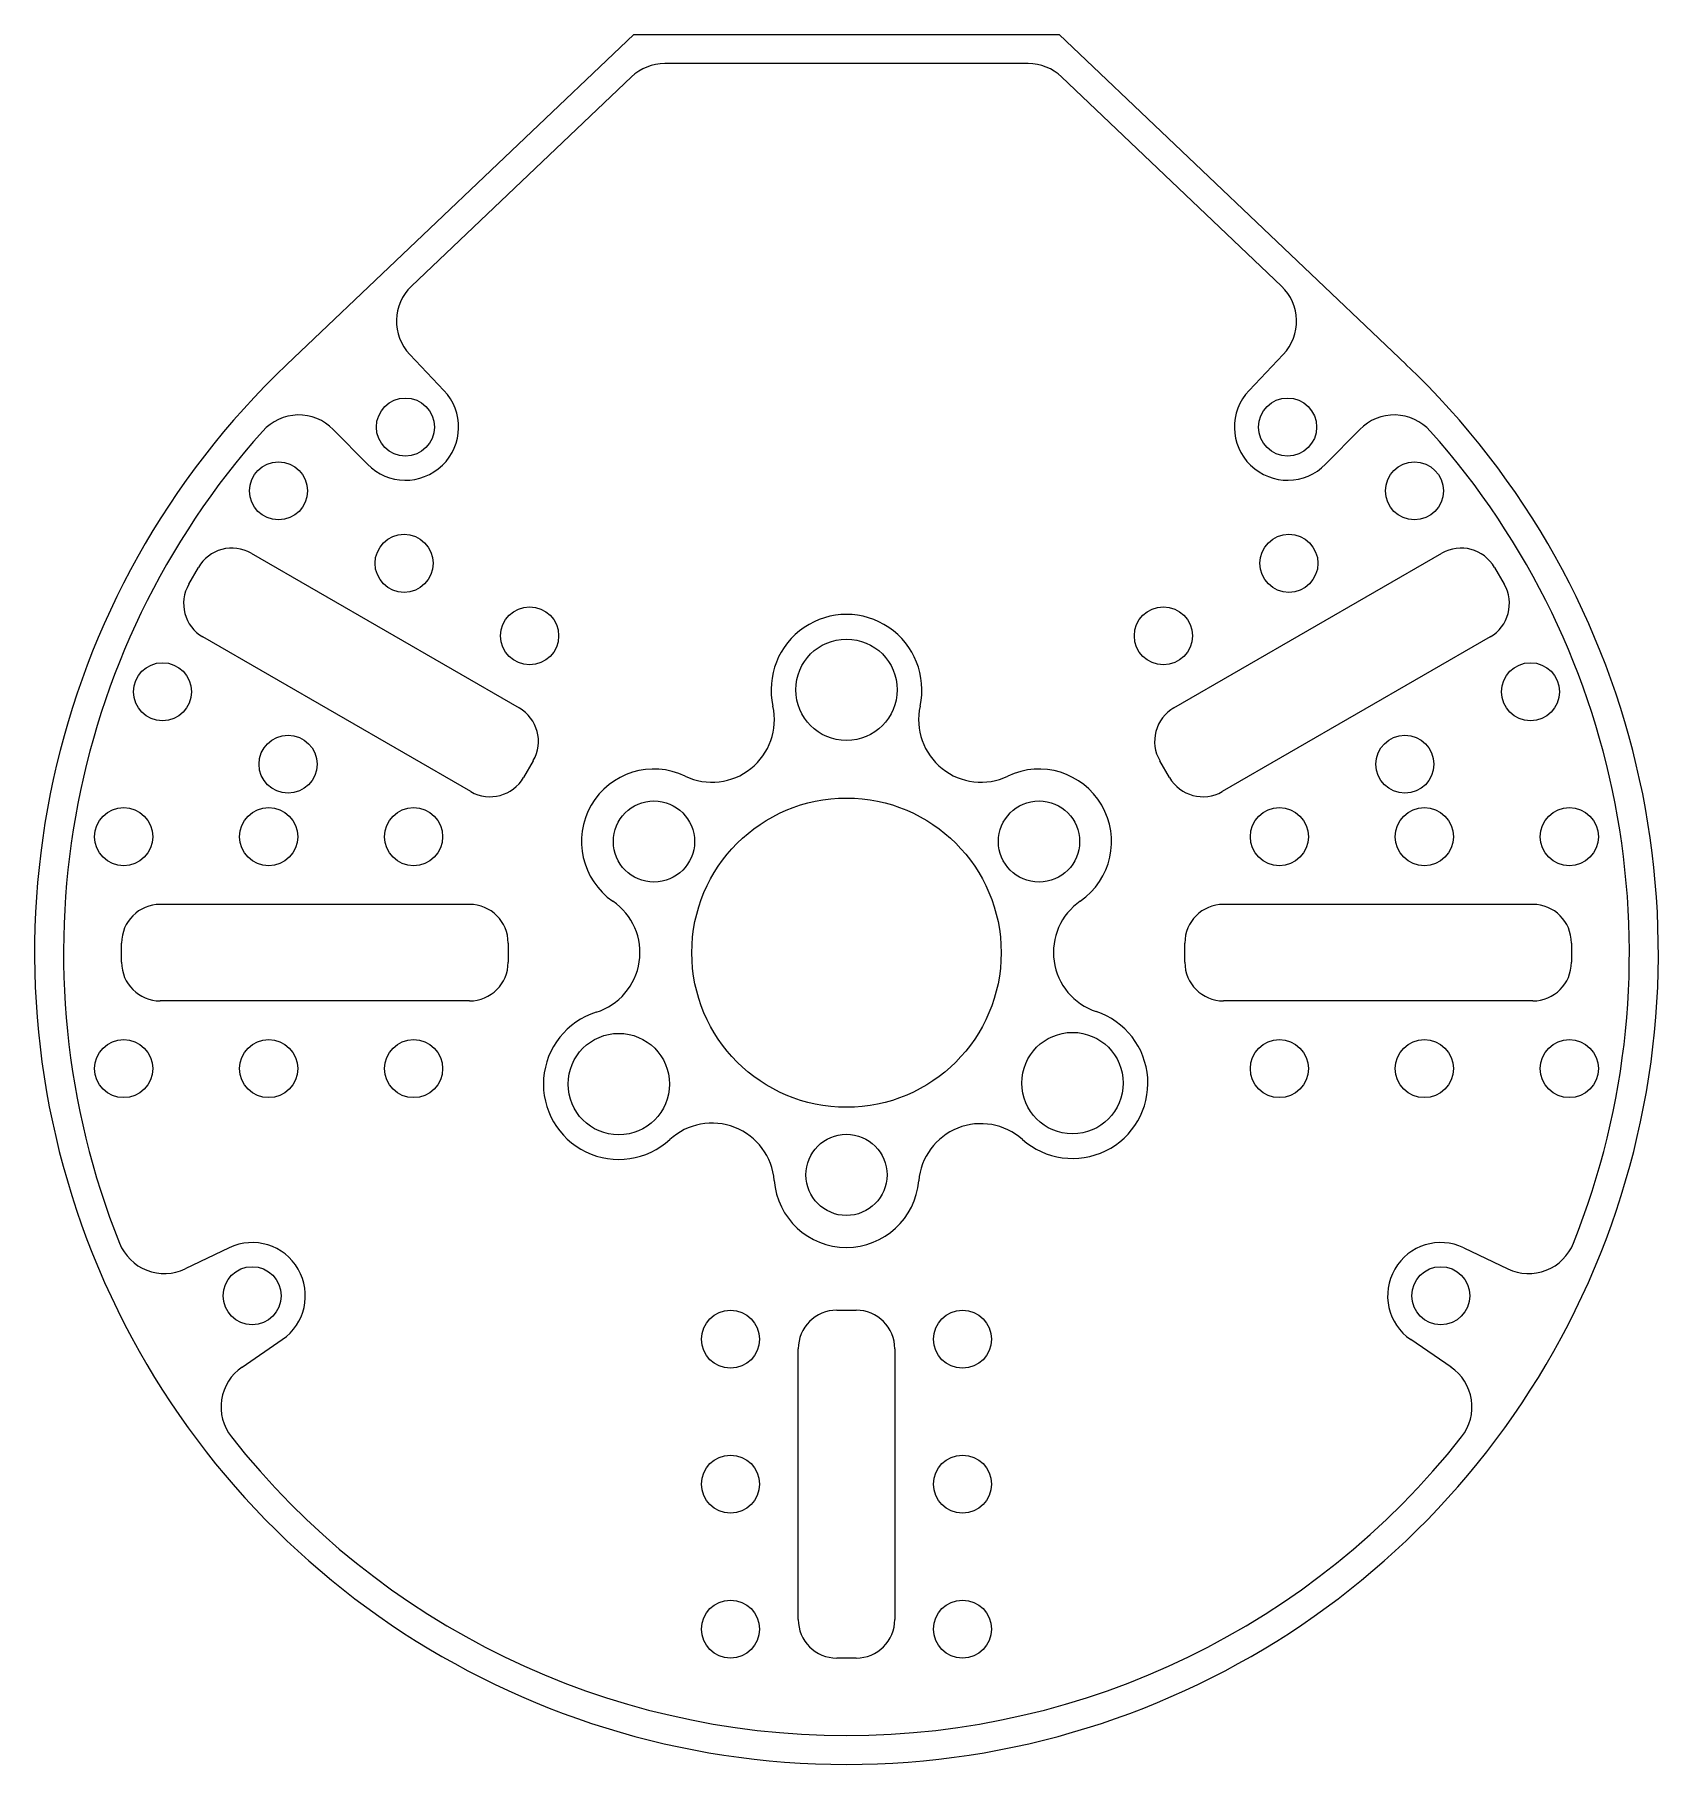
# Model space of a CAD drawing. Header units: inches. Extents: x 4.29 to 7.6, y 2.28 to 5.8.
import ezdxf

# ---------------------------------------------------------------- set-up
doc = ezdxf.new("R2010")
doc.units = ezdxf.units.IN
doc.header["$MEASUREMENT"] = 0
doc.layers.add('VISIBLE', color=7, linetype='Continuous', lineweight=0)

msp = doc.modelspace()

# ---------------------------------------------------------------- linework, layer by layer
at = {"layer": 'VISIBLE'}
for p, q in [((4.8081, 5.1322), (5.5146, 5.8041)), ((5.5146, 5.8041), (6.3807, 5.8041)), ((6.3807, 5.8041), (7.0872, 5.1322)), ((6.3178, 5.7451), (5.5775, 5.7451)), ((5.5097, 5.718), (5.0615, 5.2917)), ((6.8338, 5.2917), (6.3856, 5.718)), ((5.058, 5.1526), (5.1277, 5.0793)), ((6.8373, 5.1526), (6.7676, 5.0793)), ((4.972, 4.9289), (4.9024, 4.9998)), ((6.9233, 4.9289), (6.9929, 4.9998)), ((4.7353, 4.7476), (5.2808, 4.4327)), ((6.6144, 4.4327), (7.16, 4.7476)), ((4.6081, 4.6847), (4.6278, 4.7188)), ((7.2675, 4.7188), (7.2872, 4.6847)), ((5.1824, 4.2622), (4.6369, 4.5772)), ((7.2584, 4.5772), (6.7129, 4.2622)), ((5.3097, 4.3251), (5.29, 4.291)), ((6.6053, 4.291), (6.5856, 4.3251)), ((4.55, 4.0325), (5.1799, 4.0325)), ((6.7154, 4.0325), (7.3453, 4.0325)), ((4.4713, 3.9144), (4.4713, 3.9537)), ((5.2587, 3.9537), (5.2587, 3.9144)), ((6.6366, 3.9144), (6.6366, 3.9537)), ((7.424, 3.9537), (7.424, 3.9144)), ((5.1799, 3.8356), (4.55, 3.8356)), ((7.3453, 3.8356), (6.7154, 3.8356)), ((4.6905, 3.3329), (4.6009, 3.29)), ((7.2047, 3.3329), (7.2944, 3.29)), ((5.928, 3.2057), (5.9673, 3.2057)), ((4.7165, 3.0897), (4.7985, 3.1459)), ((7.1788, 3.0897), (7.0968, 3.1459)), ((5.8492, 2.5758), (5.8492, 3.127)), ((6.0461, 3.127), (6.0461, 2.5758)), ((5.9673, 2.497), (5.928, 2.497))]:
    msp.add_line(p, q, dxfattribs=at)
for centre, radius in [((5.0493, 5.0047), 0.0591), ((6.846, 5.0047), 0.0591), ((4.7908, 4.8747), 0.0591), ((7.1044, 4.8747), 0.0591), ((5.0466, 4.7271), 0.0591), ((6.8487, 4.7271), 0.0591), ((5.3023, 4.5794), 0.0591), ((6.593, 4.5794), 0.0591), ((5.9476, 4.4695), 0.1033), ((4.5546, 4.4655), 0.0591), ((7.3407, 4.4655), 0.0591), ((4.8103, 4.3179), 0.0591), ((7.0849, 4.3179), 0.0591), ((4.4755, 4.1703), 0.0591), ((4.7708, 4.1703), 0.0591), ((5.066, 4.1703), 0.0591), ((5.5555, 4.1604), 0.0827), ((5.9476, 3.934), 0.315), ((6.3397, 4.1604), 0.0827), ((6.8292, 4.1703), 0.0591), ((7.1245, 4.1703), 0.0591), ((7.4198, 4.1703), 0.0591), ((6.4079, 3.6683), 0.1033), ((4.4755, 3.6978), 0.0591), ((4.7708, 3.6978), 0.0591), ((5.066, 3.6978), 0.0591), ((5.4839, 3.6663), 0.1033), ((6.8292, 3.6978), 0.0591), ((7.1245, 3.6978), 0.0591), ((7.4198, 3.6978), 0.0591), ((5.9476, 3.4813), 0.0827), ((4.7372, 3.2352), 0.0591), ((7.158, 3.2352), 0.0591), ((5.7114, 3.1466), 0.0591), ((6.1839, 3.1466), 0.0591), ((5.7114, 2.8514), 0.0591), ((6.1839, 2.8514), 0.0591), ((5.7114, 2.5561), 0.0591), ((6.1839, 2.5561), 0.0591)]:
    msp.add_circle(centre, radius, dxfattribs=at)
for centre, radius, start, end in [((5.5775, 5.6466), 0.0984, 90, 133.563), ((6.3178, 5.6466), 0.0984, 46.437, 90), ((5.1293, 5.2204), 0.0984, 133.563, 223.563), ((6.7659, 5.2204), 0.0984, 316.437, 46.437), ((5.9476, 3.934), 1.6535, 133.563, 46.437), ((5.0493, 5.0047), 0.1083, 224.4429, 43.563), ((6.846, 5.0047), 0.1083, 136.437, 315.5571), ((4.8321, 4.9309), 0.0984, 44.4429, 138.215), ((7.0632, 4.9309), 0.0984, 41.785, 135.5571), ((5.9476, 3.934), 1.5945, 138.215, 201.785), ((5.9476, 3.934), 1.5945, 338.215, 41.785), ((4.6959, 4.6794), 0.0787, 60, 150), ((7.1993, 4.6794), 0.0787, 30, 120), ((4.6763, 4.6453), 0.0787, 150, 240), ((7.219, 4.6453), 0.0787, 300, 30), ((5.9476, 4.4695), 0.1535, 347.4074, 192.5926), ((5.2415, 4.3645), 0.0787, 330, 60), ((5.6738, 4.4083), 0.127, 244.4915, 12.5926), ((6.2215, 4.4083), 0.127, 167.4074, 295.5085), ((6.6538, 4.3645), 0.0787, 120, 210), ((5.5555, 4.1604), 0.1476, 64.4915, 235.5085), ((6.3397, 4.1604), 0.1476, 304.7092, 115.5085), ((5.2218, 4.3304), 0.0787, 240, 330), ((6.6735, 4.3304), 0.0787, 210, 300), ((4.55, 3.9537), 0.0787, 90, 180), ((5.1799, 3.9537), 0.0787, 0, 90), ((5.4, 3.934), 0.127, 287.4074, 55.5085), ((6.4961, 3.9346), 0.127, 124.7092, 251.6767), ((6.7154, 3.9537), 0.0787, 90, 180), ((7.3453, 3.9537), 0.0787, 0, 90), ((4.55, 3.9144), 0.0787, 180, 270), ((5.1799, 3.9144), 0.0787, 270, 0), ((6.7154, 3.9144), 0.0787, 180, 270), ((7.3453, 3.9144), 0.0787, 270, 0), ((5.4839, 3.6663), 0.1535, 107.4074, 312.5926), ((6.4079, 3.6683), 0.1535, 228.3233, 71.6767), ((5.6738, 3.4598), 0.127, 4.4915, 132.5926), ((6.2214, 3.4587), 0.127, 48.3233, 175.2908), ((5.9476, 3.4813), 0.1476, 184.4915, 355.2908), ((4.5584, 3.3788), 0.0984, 201.785, 295.5571), ((4.7372, 3.2352), 0.1083, 304.4429, 115.5571), ((7.158, 3.2352), 0.1083, 64.4429, 235.5571), ((7.3369, 3.3788), 0.0984, 244.4429, 338.215), ((5.928, 3.127), 0.0787, 90, 180), ((5.9673, 3.127), 0.0787, 0, 90), ((4.7722, 3.0086), 0.0984, 124.4429, 218.215), ((7.1231, 3.0086), 0.0984, 321.785, 55.5571), ((5.9476, 3.934), 1.5945, 218.215, 321.785), ((5.928, 2.5758), 0.0787, 180, 270), ((5.9673, 2.5758), 0.0787, 270, 0)]:
    msp.add_arc(centre, radius, start, end, dxfattribs=at)

doc.saveas('drawing.dxf')
